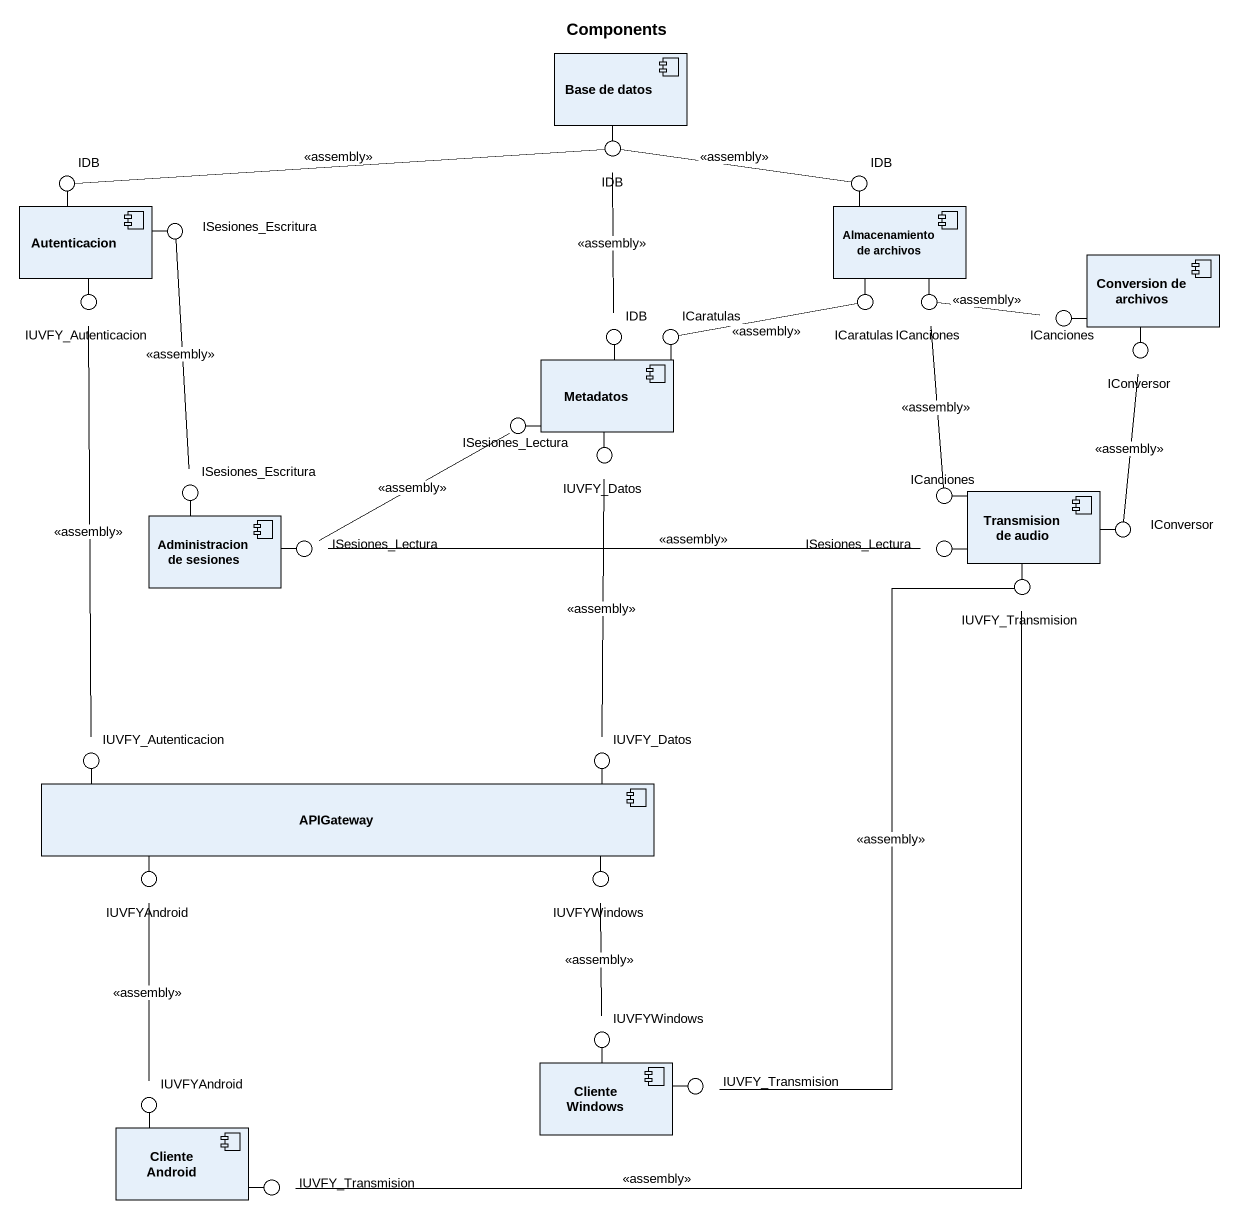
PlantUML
@startuml
title Components
component "Base de datos" as Base_de_datos
() IDB
() "IDB" as IDB_2
() "IDB" as IDB_3
component Autenticacion
() ISesiones_Escritura
component "Almacenamiento de archivos" as Almacenamiento_de_archivos
() IUVFY_Autenticacion
() ICaratulas
() ICanciones
component "Conversion de archivos" as Conversion_de_archivos
() "IDB" as IDB_4
() "ICaratulas" as ICaratulas_2
() "ICanciones" as ICanciones_2
() IConversor
component Metadatos
() ISesiones_Lectura
() IUVFY_Datos
() "ISesiones_Escritura" as ISesiones_Escritura_2
() "ICanciones" as ICanciones_3
component "Transmision de audio" as Transmision_de_audio
component "Administracion de sesiones" as Administracion_de_sesiones
() "ISesiones_Lectura" as ISesiones_Lectura_2
() "ISesiones_Lectura" as ISesiones_Lectura_3
() "IConversor" as IConversor_2
() IUVFY_Transmision
() "IUVFY_Autenticacion" as IUVFY_Autenticacion_2
() "IUVFY_Datos" as IUVFY_Datos_2
component APIGateway
() IUVFYAndroid
() IUVFYWindows
() "IUVFYWindows" as IUVFYWindows_2
() "IUVFYAndroid" as IUVFYAndroid_2
component "Cliente Windows" as Cliente_Windows
() "IUVFY_Transmision" as IUVFY_Transmision_2
component "Cliente Android" as Cliente_Android
() "IUVFY_Transmision" as IUVFY_Transmision_3
Autenticacion -up- IDB
Base_de_datos -- IDB_2
Almacenamiento_de_archivos -up- IDB_3
Autenticacion -right- ISesiones_Escritura
Autenticacion -- IUVFY_Autenticacion
Almacenamiento_de_archivos -- ICaratulas
Almacenamiento_de_archivos -- ICanciones
Metadatos -up- IDB_4
Metadatos -up- ICaratulas_2
Conversion_de_archivos -left- ICanciones_2
Conversion_de_archivos -- IConversor
Metadatos -left- ISesiones_Lectura
Metadatos -- IUVFY_Datos
Administracion_de_sesiones -up- ISesiones_Escritura_2
Transmision_de_audio -left- ICanciones_3
Administracion_de_sesiones -right- ISesiones_Lectura_2
Transmision_de_audio -left- ISesiones_Lectura_3
Transmision_de_audio -right- IConversor_2
Transmision_de_audio -- IUVFY_Transmision
APIGateway -left- IUVFY_Autenticacion_2
APIGateway -right- IUVFY_Datos_2
APIGateway -left- IUVFYAndroid
APIGateway -right- IUVFYWindows
Cliente_Windows -up- IUVFYWindows_2
Cliente_Android -up- IUVFYAndroid_2
Cliente_Windows -right- IUVFY_Transmision_2
Cliente_Android -right- IUVFY_Transmision_3
IDB -right- IDB_2 : <<assembly>>
IDB_3 -left- IDB_2 : <<assembly>>
ISesiones_Escritura -- ISesiones_Escritura_2 : <<assembly>>
IDB_4 -up- IDB_2 : <<assembly>>
ICaratulas_2 -right- ICaratulas : <<assembly>>
ICanciones_2 -left- ICanciones : <<assembly>>
ISesiones_Lectura -left- ISesiones_Lectura_2 : <<assembly>>
ICanciones_3 -up- ICanciones : <<assembly>>
ISesiones_Lectura_3 -left- ISesiones_Lectura_2 : <<assembly>>
IConversor_2 -up- IConversor : <<assembly>>
IUVFY_Autenticacion_2 -up- IUVFY_Autenticacion : <<assembly>>
IUVFY_Datos_2 -up- IUVFY_Datos : <<assembly>>
IUVFYWindows_2 -up- IUVFYWindows : <<assembly>>
IUVFYAndroid_2 -up- IUVFYAndroid : <<assembly>>
IUVFY_Transmision_2 -up- IUVFY_Transmision : <<assembly>>
IUVFY_Transmision_3 -up- IUVFY_Transmision : <<assembly>>
@enduml
